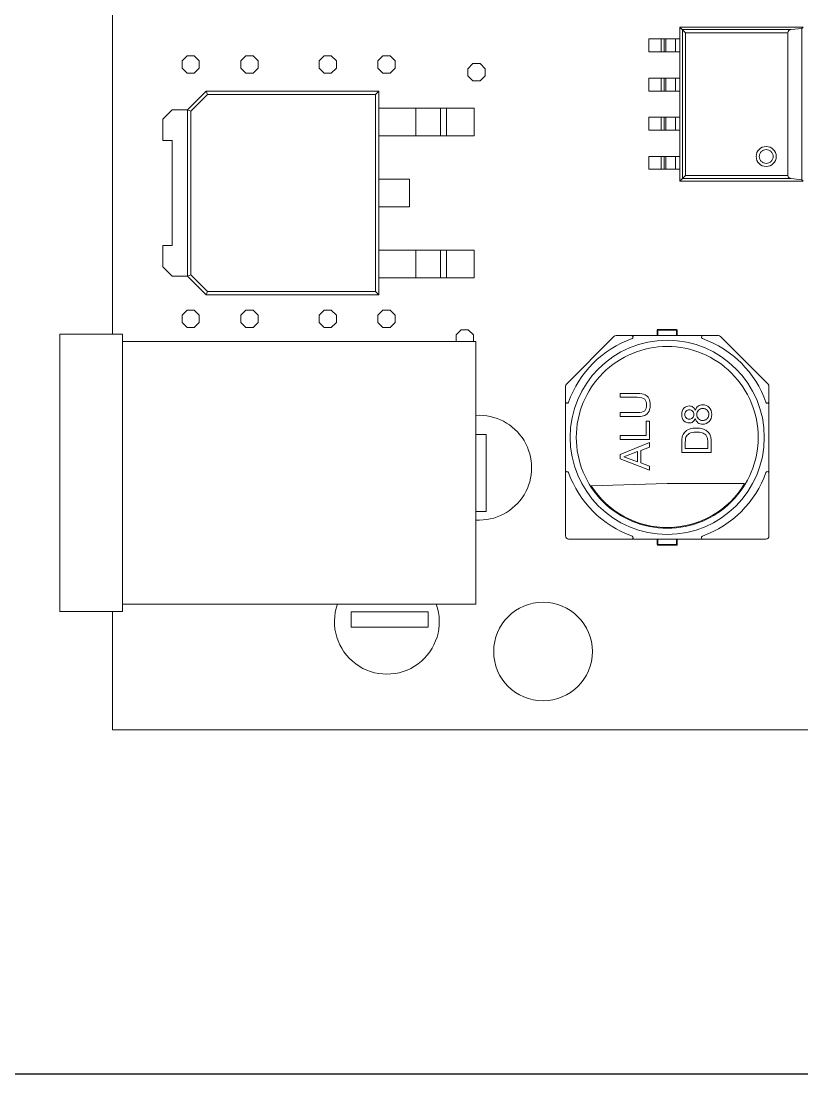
# Model space of a CAD drawing. Header units: millimetres. Extents: x -563 to 260, y 0 to 322.
# Drawn here: x 72.84 to 98.17, y 56.82 to 90.98 of the extents above; entities that cross this region are included whole.
import ezdxf

# ---------------------------------------------------------------- set-up
doc = ezdxf.new("R2010")
doc.units = ezdxf.units.MM
doc.header["$MEASUREMENT"] = 0
doc.linetypes.add('CONTINU', pattern=[0])
doc.layers.add('1', color=1, linetype='Continuous')
doc.layers.add('3', color=3, linetype='CONTINU')

msp = doc.modelspace()

# ---------------------------------------------------------------- linework, layer by layer
msp.add_line((36.113, 56.816), (114.381, 56.816))
at = {"layer": '1', "color": 0, "linetype": 'Continuous', "lineweight": 15}
for p, q in [((94.393, 90.601), (94.211, 90.784)), ((94.211, 90.784), (98.211, 90.784)), ((94.211, 85.784), (94.211, 90.784)), ((94.294, 90.7), (97.816, 90.7)), ((94.294, 85.867), (94.294, 90.7)), ((94.393, 90.601), (97.717, 90.601)), ((94.393, 85.966), (94.393, 90.601)), ((97.717, 90.601), (97.717, 85.966)), ((98.165, 90.738), (97.816, 90.7)), ((98.165, 90.738), (98.211, 90.784)), ((98.165, 90.738), (98.165, 85.829)), ((94.211, 90.399), (93.205, 90.399)), ((93.205, 90.399), (93.205, 89.979)), ((93.608, 89.979), (93.608, 90.399)), ((93.702, 90.399), (93.702, 89.979)), ((93.752, 90.399), (93.752, 89.979)), ((94.069, 90.399), (94.069, 89.979)), ((78.061, 89.687), (78.224, 89.851)), ((78.224, 89.851), (78.456, 89.851)), ((78.456, 89.851), (78.619, 89.687)), ((79.966, 89.687), (80.129, 89.851)), ((80.129, 89.851), (80.361, 89.851)), ((80.361, 89.851), (80.524, 89.687)), ((82.506, 89.687), (82.669, 89.851)), ((82.669, 89.851), (82.901, 89.851)), ((82.901, 89.851), (83.064, 89.687)), ((84.411, 89.687), (84.574, 89.851)), ((84.574, 89.851), (84.806, 89.851)), ((84.806, 89.851), (84.969, 89.687)), ((94.211, 89.979), (93.205, 89.979)), ((78.061, 89.455), (78.061, 89.687)), ((78.619, 89.687), (78.619, 89.455)), ((79.966, 89.455), (79.966, 89.687)), ((80.524, 89.687), (80.524, 89.455)), ((82.506, 89.455), (82.506, 89.687)), ((83.064, 89.687), (83.064, 89.455)), ((84.411, 89.455), (84.411, 89.687)), ((84.969, 89.687), (84.969, 89.455)), ((87.332, 89.433), (87.495, 89.597)), ((87.495, 89.597), (87.727, 89.597)), ((87.727, 89.597), (87.89, 89.433)), ((78.224, 89.292), (78.061, 89.455)), ((78.456, 89.292), (78.224, 89.292)), ((78.619, 89.455), (78.456, 89.292)), ((80.129, 89.292), (79.966, 89.455)), ((80.361, 89.292), (80.129, 89.292)), ((80.524, 89.455), (80.361, 89.292)), ((82.669, 89.292), (82.506, 89.455)), ((82.901, 89.292), (82.669, 89.292)), ((83.064, 89.455), (82.901, 89.292)), ((84.574, 89.292), (84.411, 89.455)), ((84.806, 89.292), (84.574, 89.292)), ((84.969, 89.455), (84.806, 89.292)), ((87.332, 89.201), (87.332, 89.433)), ((87.495, 89.038), (87.332, 89.201)), ((87.89, 89.201), (87.727, 89.038)), ((87.89, 89.433), (87.89, 89.201)), ((87.727, 89.038), (87.495, 89.038)), ((94.211, 89.129), (93.205, 89.129)), ((93.205, 89.129), (93.205, 88.709)), ((93.608, 88.709), (93.608, 89.129)), ((93.702, 89.129), (93.702, 88.709)), ((93.752, 89.129), (93.752, 88.709)), ((94.069, 89.129), (94.069, 88.709)), ((78.24, 88.1), (78.84, 88.7)), ((78.881, 88.6), (78.34, 88.059)), ((78.84, 88.7), (78.881, 88.6)), ((78.84, 88.7), (84.44, 88.7)), ((84.34, 88.6), (78.881, 88.6)), ((84.44, 88.7), (84.34, 88.6)), ((84.34, 82.2), (84.34, 88.6)), ((84.44, 88.7), (84.44, 82.1)), ((94.211, 88.709), (93.205, 88.709)), ((87.54, 88.15), (84.44, 88.15)), ((85.64, 88.15), (85.64, 87.25)), ((86.44, 88.15), (86.44, 87.25)), ((86.64, 88.15), (86.64, 87.25)), ((87.54, 88.15), (87.54, 87.25)), ((77.74, 88.1), (77.44, 87.8)), ((77.44, 87.1), (77.44, 87.8)), ((77.74, 88.1), (78.24, 88.1)), ((78.24, 88.1), (78.34, 88.059)), ((78.24, 82.7), (78.24, 88.1)), ((78.34, 88.059), (78.34, 82.742)), ((94.211, 87.859), (93.205, 87.859)), ((93.205, 87.859), (93.205, 87.439)), ((93.608, 87.439), (93.608, 87.859)), ((93.702, 87.859), (93.702, 87.439)), ((93.752, 87.859), (93.752, 87.439)), ((94.069, 87.859), (94.069, 87.439)), ((87.54, 87.25), (84.44, 87.25)), ((94.211, 87.439), (93.205, 87.439)), ((77.74, 87.1), (77.44, 87.1)), ((77.74, 83.7), (77.74, 87.1)), ((94.211, 86.589), (93.205, 86.589)), ((93.205, 86.589), (93.205, 86.169)), ((93.608, 86.169), (93.608, 86.589)), ((93.702, 86.589), (93.702, 86.169)), ((93.752, 86.589), (93.752, 86.169)), ((94.069, 86.589), (94.069, 86.169)), ((94.211, 86.169), (93.205, 86.169)), ((85.44, 85.85), (84.44, 85.85)), ((85.44, 85.85), (85.44, 84.95)), ((94.393, 85.966), (94.211, 85.784)), ((98.211, 85.784), (94.211, 85.784)), ((97.816, 85.867), (94.294, 85.867)), ((97.717, 85.966), (94.393, 85.966)), ((97.816, 85.867), (98.165, 85.829)), ((98.211, 85.784), (98.165, 85.829)), ((85.44, 84.95), (84.44, 84.95)), ((77.74, 83.7), (77.44, 83.7)), ((77.44, 83), (77.44, 83.7)), ((87.54, 83.55), (84.44, 83.55)), ((85.64, 82.65), (85.64, 83.55)), ((86.44, 82.65), (86.44, 83.55)), ((86.64, 82.65), (86.64, 83.55)), ((87.54, 82.65), (87.54, 83.55)), ((77.44, 83), (77.74, 82.7)), ((77.74, 82.7), (78.24, 82.7)), ((78.34, 82.742), (78.24, 82.7)), ((78.84, 82.1), (78.24, 82.7)), ((78.34, 82.742), (78.881, 82.2)), ((87.54, 82.65), (84.44, 82.65)), ((78.881, 82.2), (78.84, 82.1)), ((84.44, 82.1), (78.84, 82.1)), ((78.881, 82.2), (84.34, 82.2)), ((84.34, 82.2), (84.44, 82.1)), ((78.061, 81.432), (78.224, 81.596)), ((78.061, 81.2), (78.061, 81.432)), ((78.224, 81.596), (78.456, 81.596)), ((78.456, 81.596), (78.619, 81.432)), ((78.619, 81.432), (78.619, 81.2)), ((79.966, 81.432), (80.129, 81.596)), ((79.966, 81.2), (79.966, 81.432)), ((80.129, 81.596), (80.361, 81.596)), ((80.361, 81.596), (80.524, 81.432)), ((80.524, 81.432), (80.524, 81.2)), ((82.506, 81.432), (82.669, 81.596)), ((82.506, 81.2), (82.506, 81.432)), ((82.669, 81.596), (82.901, 81.596)), ((82.901, 81.596), (83.064, 81.432)), ((83.064, 81.432), (83.064, 81.2)), ((84.411, 81.432), (84.574, 81.596)), ((84.411, 81.2), (84.411, 81.432)), ((84.574, 81.596), (84.806, 81.596)), ((84.806, 81.596), (84.969, 81.432)), ((84.969, 81.432), (84.969, 81.2)), ((78.224, 81.037), (78.061, 81.2)), ((78.456, 81.037), (78.224, 81.037)), ((78.619, 81.2), (78.456, 81.037)), ((80.129, 81.037), (79.966, 81.2)), ((80.361, 81.037), (80.129, 81.037)), ((80.524, 81.2), (80.361, 81.037)), ((82.669, 81.037), (82.506, 81.2)), ((82.901, 81.037), (82.669, 81.037)), ((83.064, 81.2), (82.901, 81.037)), ((84.574, 81.037), (84.411, 81.2)), ((84.806, 81.037), (84.574, 81.037)), ((84.969, 81.2), (84.806, 81.037)), ((93.5, 80.771), (93.5, 80.971)), ((93.5, 80.971), (94.1, 80.971)), ((94.1, 80.971), (94.1, 80.771)), ((74.094, 71.817), (74.094, 80.817)), ((74.094, 80.817), (76.122, 80.817)), ((76.122, 80.817), (76.122, 71.817)), ((86.951, 80.797), (87.114, 80.961)), ((86.951, 80.577), (86.951, 80.797)), ((87.114, 80.961), (87.346, 80.961)), ((87.346, 80.961), (87.509, 80.797)), ((87.509, 80.797), (87.509, 80.577)), ((90.53, 79.201), (92.071, 80.742)), ((95.459, 80.771), (92.142, 80.771)), ((93.475, 80.771), (93.475, 80.946)), ((93.475, 80.946), (94.125, 80.946)), ((94.125, 80.946), (94.125, 80.771)), ((95.53, 80.742), (97.071, 79.201)), ((76.122, 80.577), (87.594, 80.577)), ((87.594, 80.577), (87.594, 72.057)), ((90.5, 74.271), (90.5, 79.13)), ((97.1, 79.13), (97.1, 74.271)), ((92.274, 78.897), (92.826, 78.897)), ((92.274, 78.77), (92.274, 78.897)), ((92.824, 78.77), (92.274, 78.77)), ((92.274, 78.147), (92.274, 78.273)), ((92.274, 78.273), (92.824, 78.273)), ((92.826, 78.147), (92.274, 78.147)), ((93.115, 77.996), (93.228, 77.996)), ((93.115, 77.532), (93.115, 77.996)), ((93.228, 77.996), (93.228, 77.406)), ((87.594, 77.567), (87.92, 77.567)), ((87.92, 77.567), (87.92, 75.067)), ((92.274, 77.532), (93.115, 77.532)), ((92.274, 77.406), (92.274, 77.532)), ((93.228, 77.406), (92.274, 77.406)), ((92.274, 76.911), (93.228, 77.3)), ((93.228, 77.3), (93.228, 77.157)), ((94.274, 76.985), (94.274, 77.314)), ((94.387, 77.312), (94.387, 77.111)), ((95.116, 77.111), (95.116, 77.315)), ((95.228, 77.33), (95.228, 76.985)), ((92.274, 76.774), (92.274, 76.911)), ((92.838, 77.009), (92.395, 76.841)), ((92.838, 76.681), (92.838, 77.009)), ((93.228, 77.157), (92.938, 77.047)), ((92.938, 77.047), (92.938, 76.647)), ((95.228, 76.985), (94.274, 76.985)), ((94.387, 77.111), (95.116, 77.111)), ((93.228, 76.408), (92.274, 76.774)), ((92.395, 76.841), (92.838, 76.681)), ((92.938, 76.647), (93.228, 76.541)), ((93.228, 76.541), (93.228, 76.408)), ((91.334, 75.899), (93.8, 75.971)), ((93.8, 75.971), (96.311, 75.971)), ((87.92, 75.067), (87.594, 75.067)), ((97, 74.171), (90.6, 74.171)), ((93.475, 74.171), (93.475, 73.996)), ((93.5, 74.171), (93.5, 73.971)), ((94.1, 73.971), (94.1, 74.171)), ((94.125, 73.996), (94.125, 74.171)), ((93.475, 73.996), (94.125, 73.996)), ((93.5, 73.971), (94.1, 73.971)), ((74.094, 71.817), (76.122, 71.817)), ((76.122, 72.057), (87.594, 72.057)), ((83.544, 71.311), (83.544, 71.811)), ((83.544, 71.811), (86.044, 71.811)), ((86.044, 71.811), (86.044, 71.311)), ((86.044, 71.311), (83.544, 71.311))]:
    msp.add_line(p, q, dxfattribs=at)
for centre, radius in [((97.011, 86.584), 0.325), ((93.8, 77.471), 3.15), ((89.77, 70.521), 1.6)]:
    msp.add_circle(centre, radius, dxfattribs=at)
for centre, radius, start, end in [((97.822, 90.595), 0.105, 93.1678, 176.8322), ((97.822, 85.972), 0.105, 183.1678, 266.8322), ((93.5, 80.946), 0.025, 90, 180), ((94.1, 80.946), 0.025, 0, 90), ((93.8, 77.471), 3.4, 109.6049, 160.3951), ((92.142, 80.671), 0.1, 90, 135), ((92.643, 80.721), 0.05, 289.6049, 90), ((94.958, 80.721), 0.05, 90, 250.3951), ((93.8, 77.471), 3.4, 19.6049, 70.3951), ((95.459, 80.671), 0.1, 45, 90), ((90.6, 79.13), 0.1, 135, 180), ((97, 79.13), 0.1, 0, 45), ((90.55, 78.629), 0.05, 180, 340.3951), ((97.05, 78.629), 0.05, 199.6049, 0), ((87.699, 76.486), 1.7, 266.473, 93.527), ((90.55, 76.314), 0.05, 19.6049, 180), ((93.8, 77.471), 3.4, 199.6049, 250.3951), ((93.8, 77.471), 3.4, 289.6049, 340.3951), ((97.05, 76.314), 0.05, 0, 160.3951), ((93.8, 77.471), 2.925, 212.5084, 329.1481), ((90.6, 74.271), 0.1, 180, 270), ((92.643, 74.221), 0.05, 270, 70.3951), ((94.958, 74.221), 0.05, 109.6049, 270), ((97, 74.271), 0.1, 270, 0), ((93.5, 73.996), 0.025, 180, 270), ((94.1, 73.996), 0.025, 270, 0), ((84.704, 71.488), 1.7, 160.4382, 19.5618)]:
    msp.add_arc(centre, radius, start, end, dxfattribs=at)
for points, knots in [([(97.011, 86.809), (96.981, 86.809), (96.922, 86.798), (96.848, 86.747), (96.796, 86.673), (96.78, 86.584), (96.796, 86.495), (96.848, 86.421), (96.922, 86.369), (97.01, 86.353), (97.099, 86.369), (97.173, 86.421), (97.225, 86.495), (97.241, 86.583), (97.225, 86.672), (97.173, 86.748), (97.098, 86.798), (97.039, 86.809), (97.011, 86.809)], [0, 0, 0, 0, 0.0625896, 0.1249806, 0.1872951, 0.2500126, 0.312327, 0.3750442, 0.4373588, 0.5000763, 0.5623906, 0.6251078, 0.6874224, 0.7501399, 0.8124542, 0.8751715, 0.9400552, 1, 1, 1, 1]), ([(93.8, 80.421), (94.583, 80.421), (95.333, 80.11), (96.439, 79.004), (96.75, 78.254), (96.75, 76.689), (96.439, 75.938), (95.333, 74.832), (94.583, 74.521), (93.018, 74.521), (92.268, 74.832), (91.161, 75.938), (90.85, 76.689), (90.85, 78.254), (91.161, 79.004), (92.268, 80.11), (93.018, 80.421), (93.8, 80.421)], [0, 0, 0, 0, 0.125, 0.125, 0.25, 0.25, 0.375, 0.375, 0.5, 0.5, 0.625, 0.625, 0.75, 0.75, 0.875, 0.875, 1, 1, 1, 1])]:
    msp.add_open_spline(points, degree=3, knots=knots, dxfattribs=at)
for points in [[(93.071, 78.707), (93.032, 78.749), (92.949, 78.77), (92.824, 78.77)], [(93.071, 78.707), (93.032, 78.749), (92.949, 78.77), (92.824, 78.77)], [(92.826, 78.897), (92.942, 78.897), (93.027, 78.883), (93.081, 78.855)], [(92.826, 78.897), (92.942, 78.897), (93.027, 78.883), (93.081, 78.855)], [(93.131, 78.521), (93.131, 78.603), (93.111, 78.665), (93.071, 78.707)], [(93.131, 78.521), (93.131, 78.603), (93.111, 78.665), (93.071, 78.707)], [(93.081, 78.855), (93.136, 78.828), (93.177, 78.786), (93.204, 78.731)], [(93.081, 78.855), (93.136, 78.828), (93.177, 78.786), (93.204, 78.731)], [(93.204, 78.731), (93.231, 78.675), (93.245, 78.605), (93.245, 78.521)], [(93.204, 78.731), (93.231, 78.675), (93.245, 78.605), (93.245, 78.521)], [(92.824, 78.273), (92.949, 78.273), (93.032, 78.294), (93.071, 78.337)], [(92.824, 78.273), (92.949, 78.273), (93.032, 78.294), (93.071, 78.337)], [(93.18, 78.273), (93.137, 78.218), (93.087, 78.184), (93.028, 78.169)], [(93.18, 78.273), (93.137, 78.218), (93.087, 78.184), (93.028, 78.169)], [(93.071, 78.337), (93.111, 78.379), (93.131, 78.44), (93.131, 78.521)], [(93.071, 78.337), (93.111, 78.379), (93.131, 78.44), (93.131, 78.521)], [(93.245, 78.521), (93.245, 78.411), (93.223, 78.328), (93.18, 78.273)], [(93.245, 78.521), (93.245, 78.411), (93.223, 78.328), (93.18, 78.273)], [(94.27, 78.212), (94.27, 78.295), (94.294, 78.362), (94.342, 78.413)], [(94.27, 78.212), (94.27, 78.295), (94.294, 78.362), (94.342, 78.413)], [(94.342, 78.413), (94.391, 78.464), (94.45, 78.489), (94.519, 78.489)], [(94.342, 78.413), (94.391, 78.464), (94.45, 78.489), (94.519, 78.489)], [(94.41, 78.324), (94.381, 78.294), (94.366, 78.257), (94.366, 78.213)], [(94.41, 78.324), (94.381, 78.294), (94.366, 78.257), (94.366, 78.213)], [(94.518, 78.369), (94.476, 78.369), (94.439, 78.354), (94.41, 78.324)], [(94.518, 78.369), (94.476, 78.369), (94.439, 78.354), (94.41, 78.324)], [(94.623, 78.325), (94.595, 78.354), (94.56, 78.369), (94.518, 78.369)], [(94.623, 78.325), (94.595, 78.354), (94.56, 78.369), (94.518, 78.369)], [(94.519, 78.489), (94.564, 78.489), (94.602, 78.478), (94.635, 78.454)], [(94.519, 78.489), (94.564, 78.489), (94.602, 78.478), (94.635, 78.454)], [(94.666, 78.214), (94.666, 78.26), (94.652, 78.297), (94.623, 78.325)], [(94.666, 78.214), (94.666, 78.26), (94.652, 78.297), (94.623, 78.325)], [(94.635, 78.454), (94.668, 78.431), (94.693, 78.396), (94.711, 78.349)], [(94.635, 78.454), (94.668, 78.431), (94.693, 78.396), (94.711, 78.349)], [(94.711, 78.349), (94.73, 78.407), (94.761, 78.452), (94.803, 78.482)], [(94.711, 78.349), (94.73, 78.407), (94.761, 78.452), (94.803, 78.482)], [(94.817, 78.352), (94.78, 78.315), (94.762, 78.268), (94.762, 78.211)], [(94.817, 78.352), (94.78, 78.315), (94.762, 78.268), (94.762, 78.211)], [(94.803, 78.482), (94.846, 78.513), (94.897, 78.528), (94.955, 78.528)], [(94.803, 78.482), (94.846, 78.513), (94.897, 78.528), (94.955, 78.528)], [(94.957, 78.408), (94.901, 78.408), (94.854, 78.389), (94.817, 78.352)], [(94.957, 78.408), (94.901, 78.408), (94.854, 78.389), (94.817, 78.352)], [(94.955, 78.528), (95.037, 78.528), (95.106, 78.499), (95.161, 78.442)], [(94.955, 78.528), (95.037, 78.528), (95.106, 78.499), (95.161, 78.442)], [(95.094, 78.353), (95.058, 78.39), (95.013, 78.408), (94.957, 78.408)], [(95.094, 78.353), (95.058, 78.39), (95.013, 78.408), (94.957, 78.408)], [(95.148, 78.215), (95.148, 78.271), (95.13, 78.317), (95.094, 78.353)], [(95.148, 78.215), (95.148, 78.271), (95.13, 78.317), (95.094, 78.353)], [(95.161, 78.442), (95.217, 78.384), (95.245, 78.308), (95.245, 78.214)], [(95.161, 78.442), (95.217, 78.384), (95.245, 78.308), (95.245, 78.214)], [(93.028, 78.169), (92.97, 78.155), (92.903, 78.147), (92.826, 78.147)], [(93.028, 78.169), (92.97, 78.155), (92.903, 78.147), (92.826, 78.147)], [(94.341, 78.012), (94.294, 78.062), (94.27, 78.129), (94.27, 78.212)], [(94.341, 78.012), (94.294, 78.062), (94.27, 78.129), (94.27, 78.212)], [(94.516, 77.937), (94.447, 77.937), (94.388, 77.962), (94.341, 78.012)], [(94.516, 77.937), (94.447, 77.937), (94.388, 77.962), (94.341, 78.012)], [(94.366, 78.213), (94.366, 78.168), (94.38, 78.131), (94.409, 78.102)], [(94.366, 78.213), (94.366, 78.168), (94.38, 78.131), (94.409, 78.102)], [(94.409, 78.102), (94.438, 78.072), (94.472, 78.058), (94.512, 78.058)], [(94.409, 78.102), (94.438, 78.072), (94.472, 78.058), (94.512, 78.058)], [(94.512, 78.058), (94.557, 78.058), (94.594, 78.072), (94.623, 78.101)], [(94.512, 78.058), (94.557, 78.058), (94.594, 78.072), (94.623, 78.101)], [(94.634, 77.973), (94.601, 77.949), (94.562, 77.937), (94.516, 77.937)], [(94.634, 77.973), (94.601, 77.949), (94.562, 77.937), (94.516, 77.937)], [(94.623, 78.101), (94.652, 78.13), (94.666, 78.168), (94.666, 78.214)], [(94.623, 78.101), (94.652, 78.13), (94.666, 78.168), (94.666, 78.214)], [(94.711, 78.081), (94.693, 78.032), (94.667, 77.996), (94.634, 77.973)], [(94.711, 78.081), (94.693, 78.032), (94.667, 77.996), (94.634, 77.973)], [(94.797, 77.946), (94.755, 77.978), (94.726, 78.023), (94.711, 78.081)], [(94.797, 77.946), (94.755, 77.978), (94.726, 78.023), (94.711, 78.081)], [(94.762, 78.211), (94.762, 78.156), (94.78, 78.11), (94.816, 78.074)], [(94.762, 78.211), (94.762, 78.156), (94.78, 78.11), (94.816, 78.074)], [(94.953, 77.899), (94.89, 77.899), (94.838, 77.915), (94.797, 77.946)], [(94.953, 77.899), (94.89, 77.899), (94.838, 77.915), (94.797, 77.946)], [(94.816, 78.074), (94.853, 78.038), (94.898, 78.019), (94.953, 78.019)], [(94.816, 78.074), (94.853, 78.038), (94.898, 78.019), (94.953, 78.019)], [(94.953, 78.019), (94.987, 78.019), (95.019, 78.027), (95.05, 78.043)], [(94.953, 78.019), (94.987, 78.019), (95.019, 78.027), (95.05, 78.043)], [(95.161, 77.986), (95.105, 77.928), (95.036, 77.899), (94.953, 77.899)], [(95.161, 77.986), (95.105, 77.928), (95.036, 77.899), (94.953, 77.899)], [(95.05, 78.043), (95.081, 78.059), (95.106, 78.083), (95.123, 78.114)], [(95.05, 78.043), (95.081, 78.059), (95.106, 78.083), (95.123, 78.114)], [(95.123, 78.114), (95.14, 78.145), (95.148, 78.179), (95.148, 78.215)], [(95.123, 78.114), (95.14, 78.145), (95.148, 78.179), (95.148, 78.215)], [(95.245, 78.214), (95.245, 78.119), (95.217, 78.043), (95.161, 77.986)], [(95.245, 78.214), (95.245, 78.119), (95.217, 78.043), (95.161, 77.986)], [(94.288, 77.484), (94.3, 77.538), (94.323, 77.585), (94.356, 77.624)], [(94.288, 77.484), (94.3, 77.538), (94.323, 77.585), (94.356, 77.624)], [(94.356, 77.624), (94.399, 77.674), (94.453, 77.712), (94.519, 77.737)], [(94.356, 77.624), (94.399, 77.674), (94.453, 77.712), (94.519, 77.737)], [(94.514, 77.595), (94.46, 77.562), (94.424, 77.522), (94.406, 77.476)], [(94.514, 77.595), (94.46, 77.562), (94.424, 77.522), (94.406, 77.476)], [(94.744, 77.644), (94.644, 77.644), (94.567, 77.628), (94.514, 77.595)], [(94.744, 77.644), (94.644, 77.644), (94.567, 77.628), (94.514, 77.595)], [(94.519, 77.737), (94.585, 77.762), (94.661, 77.774), (94.746, 77.774)], [(94.519, 77.737), (94.585, 77.762), (94.661, 77.774), (94.746, 77.774)], [(94.928, 77.619), (94.877, 77.636), (94.816, 77.644), (94.744, 77.644)], [(94.928, 77.619), (94.877, 77.636), (94.816, 77.644), (94.744, 77.644)], [(94.746, 77.774), (94.819, 77.774), (94.883, 77.766), (94.939, 77.749)], [(94.746, 77.774), (94.819, 77.774), (94.883, 77.766), (94.939, 77.749)], [(95.049, 77.549), (95.019, 77.579), (94.979, 77.602), (94.928, 77.619)], [(95.049, 77.549), (95.019, 77.579), (94.979, 77.602), (94.928, 77.619)], [(94.939, 77.749), (94.995, 77.732), (95.041, 77.71), (95.078, 77.684)], [(94.939, 77.749), (94.995, 77.732), (95.041, 77.71), (95.078, 77.684)], [(95.078, 77.684), (95.114, 77.657), (95.143, 77.628), (95.164, 77.597)], [(95.078, 77.684), (95.114, 77.657), (95.143, 77.628), (95.164, 77.597)], [(95.164, 77.597), (95.185, 77.565), (95.201, 77.527), (95.212, 77.483)], [(95.164, 77.597), (95.185, 77.565), (95.201, 77.527), (95.212, 77.483)], [(94.274, 77.314), (94.274, 77.388), (94.278, 77.445), (94.288, 77.484)], [(94.274, 77.314), (94.274, 77.388), (94.278, 77.445), (94.288, 77.484)], [(94.406, 77.476), (94.393, 77.442), (94.387, 77.387), (94.387, 77.312)], [(94.406, 77.476), (94.393, 77.442), (94.387, 77.387), (94.387, 77.312)], [(95.098, 77.463), (95.086, 77.499), (95.07, 77.528), (95.049, 77.549)], [(95.098, 77.463), (95.086, 77.499), (95.07, 77.528), (95.049, 77.549)], [(95.116, 77.315), (95.116, 77.378), (95.11, 77.427), (95.098, 77.463)], [(95.116, 77.315), (95.116, 77.378), (95.11, 77.427), (95.098, 77.463)], [(95.212, 77.483), (95.223, 77.438), (95.228, 77.387), (95.228, 77.33)], [(95.212, 77.483), (95.223, 77.438), (95.228, 77.387), (95.228, 77.33)]]:
    msp.add_open_spline(points, degree=3, dxfattribs=at)
at = {"layer": '3', "color": 0, "linetype": 'Continuous', "lineweight": 15}
for p, q in [((75.8, 80.817), (75.8, 100.351)), ((75.8, 67.981), (75.8, 71.817)), ((141.84, 67.981), (75.8, 67.981))]:
    msp.add_line(p, q, dxfattribs=at)

doc.saveas('drawing.dxf')
